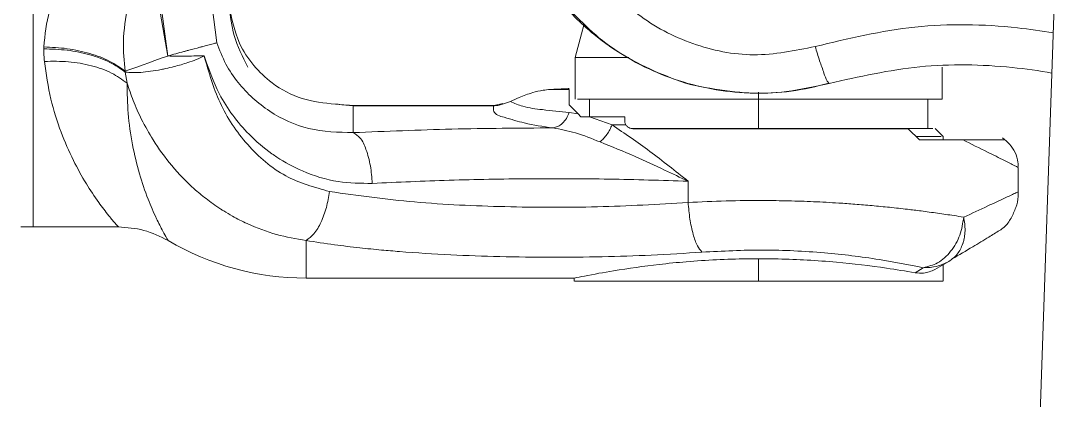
# Model space of a CAD drawing. Header units: feet. Extents: x -21 to 5170, y -254 to 1413.
# Drawn here: x 2323.378 to 2325.913, y 48.549 to 49.48 of the extents above; entities that cross this region are included whole.
import ezdxf

# ---------------------------------------------------------------- set-up
doc = ezdxf.new("R2010")
doc.units = ezdxf.units.FT
doc.header["$MEASUREMENT"] = 0
doc.layers.add('ATI CENTER SUPPORT', color=7, linetype='Continuous')

msp = doc.modelspace()

# ---------------------------------------------------------------- linework, layer by layer
at = {"layer": 'ATI CENTER SUPPORT', "color": 8, "linetype": 'Continuous', "lineweight": 15}
for p, q in [((2323.40857, 48.97429), (2323.40857, 50.90399)), ((2323.7178, 49.5146), (2323.73878, 49.39345)), ((2323.739, 49.39318), (2323.72307, 49.5146)), ((2323.84756, 49.5146), (2323.85912, 49.4259)), ((2325.91262, 49.5161), (2325.73082, 44.30911)), ((2324.79145, 49.4405), (2324.76395, 49.46363)), ((2323.43473, 49.4157), (2323.43473, 49.41091)), ((2324.73741, 49.28789), (2324.73741, 49.38957)), ((2323.63477, 49.35425), (2323.63477, 49.3563)), ((2323.63477, 49.35425), (2323.63907, 49.32714)), ((2325.63762, 49.3665), (2325.63762, 49.28789)), ((2325.36032, 49.32623), (2325.36032, 49.32623)), ((2324.67684, 49.31147), (2324.72304, 49.31147)), ((2324.72304, 49.31147), (2324.72304, 49.27339)), ((2325.18752, 49.30311), (2325.18752, 49.30445)), ((2325.18752, 49.21572), (2325.18752, 49.30252)), ((2324.19372, 49.27151), (2324.14994, 49.27549)), ((2324.15139, 49.27545), (2324.15362, 49.27539)), ((2324.19372, 49.27244), (2324.54062, 49.27244)), ((2324.19372, 49.20556), (2324.19372, 49.27151)), ((2324.53751, 49.27151), (2324.19372, 49.27151)), ((2324.53857, 49.27245), (2324.56063, 49.27682)), ((2324.55936, 49.27555), (2324.57887, 49.28169)), ((2324.72304, 49.27339), (2324.7449, 49.25152)), ((2324.77263, 49.24444), (2324.77263, 49.28789)), ((2325.6024, 49.28789), (2325.6024, 49.21572)), ((2324.7449, 49.25152), (2324.723, 49.2547)), ((2324.7449, 49.25153), (2324.75199, 49.24444)), ((2324.75199, 49.24444), (2324.85947, 49.24444)), ((2324.82826, 49.22475), (2324.77295, 49.24444)), ((2324.85947, 49.24444), (2324.85947, 49.23455)), ((2324.86214, 49.22475), (2324.82826, 49.22475)), ((2325.55426, 49.21526), (2324.87877, 49.21526)), ((2325.58176, 49.18776), (2325.55426, 49.21526)), ((2325.63996, 49.19642), (2325.63996, 49.18776)), ((2325.58176, 49.18776), (2325.79161, 49.18776)), ((2325.82432, 49.12027), (2325.82432, 49.06053)), ((2325.01472, 49.08658), (2325.01472, 49.03438)), ((2323.61773, 48.97429), (2323.37821, 48.97429)), ((2324.07794, 48.84885), (2324.07794, 48.9411)), ((2325.18752, 48.84116), (2325.18752, 48.89653)), ((2325.61969, 48.86998), (2325.65411, 48.88985)), ((2325.5711, 48.86209), (2325.5914, 48.87453)), ((2325.63996, 48.88098), (2325.63996, 48.84116)), ((2324.73507, 48.84885), (2324.07794, 48.84885)), ((2324.73507, 48.84116), (2324.73507, 48.84885))]:
    msp.add_line(p, q, dxfattribs=at)
at = {"layer": 'ATI CENTER SUPPORT', "color": 8, "linetype": 'Continuous', "lineweight": 15, "flags": 128}
for points in [[(2324.73741, 49.38957), (2324.75311, 49.44813), (2324.75868, 49.46894)], [(2323.73878, 49.39345), (2323.72293, 49.38779), (2323.70736, 49.38223), (2323.69236, 49.37687), (2323.6782, 49.37181), (2323.66514, 49.36715), (2323.65341, 49.36296), (2323.64322, 49.35932), (2323.63477, 49.3563)], [(2324.86975, 49.38957), (2324.80252, 49.38957), (2324.754, 49.38957), (2324.73741, 49.38957)], [(2325.18752, 49.28789), (2325.03853, 49.28789), (2324.90632, 49.28789), (2324.80585, 49.28789), (2324.7484, 49.28789), (2324.74317, 49.28789)], [(2325.18752, 49.28789), (2325.05017, 49.28789), (2324.92831, 49.28789), (2324.83569, 49.28789), (2324.78275, 49.28789), (2324.77794, 49.28789)], [(2325.26375, 49.21572), (2325.12587, 49.21572), (2325.00638, 49.21572), (2324.88635, 49.21572), (2324.87627, 49.21572)], [(2325.6149, 49.21572), (2325.61113, 49.21572), (2325.55735, 49.21572), (2325.46185, 49.21572), (2325.33544, 49.21572), (2325.26375, 49.21572)], [(2325.63513, 49.19642), (2325.62559, 49.19642), (2325.57309, 49.19642)], [(2325.62066, 49.21572), (2325.63031, 49.20607), (2325.63996, 49.19642)], [(2325.18752, 48.84116), (2325.16706, 48.84116), (2325.08865, 48.84116), (2325.0214, 48.84116), (2324.97287, 48.84116), (2324.95762, 48.84116)]]:
    msp.add_lwpolyline(points, dxfattribs=at)
at = {"layer": 'ATI CENTER SUPPORT', "color": 8, "linetype": 'Continuous', "lineweight": 15}
for centre, radius, start, end in [((2324.19372, 49.5146), 0.24216, 261.10947, 270.05826), ((2324.07794, 49.51461), 0.66575, 239.49935, 269.99979)]:
    msp.add_arc(centre, radius, start, end, dxfattribs=at)
for points, knots in [([(2323.43473, 49.4157), (2323.43785, 49.44557), (2323.44464, 49.51065), (2323.47586, 49.56831), (2323.49276, 49.59951)], [0, 0, 0, 0, 0.4588699, 1, 1, 1, 1]), ([(2325.32628, 49.41677), (2325.27618, 49.40661), (2325.17598, 49.38628), (2325.02356, 49.4175), (2324.88511, 49.48922), (2324.81757, 49.56711), (2324.78364, 49.60625)], [0, 0, 0, 0, 0.24880887, 0.49767922, 0.74761977, 1, 1, 1, 1]), ([(2325.36032, 49.32623), (2325.32952, 49.31896), (2325.26872, 49.3046), (2325.17529, 49.30038), (2325.08222, 49.30873), (2324.99254, 49.3306), (2324.90434, 49.36613), (2324.8375, 49.40547), (2324.78524, 49.44471), (2324.74564, 49.47945), (2324.71132, 49.51518), (2324.69142, 49.54), (2324.68458, 49.54854)], [0, 0, 0, 0, 0.1256128, 0.2480525, 0.3700062, 0.4963089, 0.6137158, 0.7471243, 0.8033646, 0.8734809, 0.9564796, 1, 1, 1, 1]), ([(2325.05556, 49.3165), (2325.05547, 49.31651), (2325.02363, 49.32077), (2324.96347, 49.3421), (2324.87912, 49.38019), (2324.7801, 49.44416), (2324.72253, 49.50884), (2324.68487, 49.55115)], [0, 0, 0, 0, 0.0005822, 0.2154324, 0.4226063, 0.6222846, 1, 1, 1, 1]), ([(2323.63477, 49.3563), (2323.63215, 49.38068), (2323.62647, 49.43368), (2323.63578, 49.48623), (2323.64081, 49.5146)], [0, 0, 0, 0, 0.46003257, 1, 1, 1, 1]), ([(2323.9349, 49.36641), (2323.92224, 49.39181), (2323.89883, 49.43876), (2323.89241, 49.49074), (2323.88947, 49.5146)], [0, 0, 0, 0, 0.5410332, 1, 1, 1, 1]), ([(2323.88985, 49.5146), (2323.89602, 49.48393), (2323.90651, 49.43179), (2323.94753, 49.3695), (2323.99828, 49.32109), (2324.06682, 49.28401), (2324.1222, 49.27833), (2324.14994, 49.27549)], [0, 0, 0, 0, 0.2410028, 0.4096177, 0.5701892, 0.7846719, 1, 1, 1, 1]), ([(2325.91032, 49.45015), (2325.88109, 49.45528), (2325.76829, 49.47098), (2325.57023, 49.47499), (2325.4074, 49.43613), (2325.32628, 49.41677)], [0.41133796, 0.41133796, 0.41133796, 0.41133796, 0.49999881, 0.75093154, 1, 1, 1, 1]), ([(2323.85912, 49.42589), (2323.85608, 49.42509), (2323.84863, 49.42311), (2323.8372, 49.42008), (2323.82632, 49.4172), (2323.81091, 49.41312), (2323.79677, 49.40937), (2323.7843, 49.40607), (2323.78029, 49.40501), (2323.76567, 49.40119), (2323.75195, 49.39729), (2323.73869, 49.39352)], [0, 0, 0, 0, 0.07576956, 0.18534734, 0.28440761, 0.3465769, 0.56879734, 0.63636475, 0.65697947, 0.66842816, 1, 1, 1, 1]), ([(2323.85912, 49.42589), (2323.86589, 49.40815), (2323.87912, 49.37343), (2323.91971, 49.31346), (2323.9859, 49.25392), (2324.0849, 49.20847), (2324.15692, 49.20654), (2324.19372, 49.20556)], [0, 0, 0, 0, 0.1321485, 0.2585501, 0.5015432, 0.745323, 1, 1, 1, 1]), ([(2323.43473, 49.4157), (2323.45398, 49.41484), (2323.49225, 49.41313), (2323.54681, 49.40099), (2323.59566, 49.3834), (2323.62242, 49.36485), (2323.63477, 49.3563)], [0, 0, 0, 0, 0.2719602, 0.5410212, 0.788217, 1, 1, 1, 1]), ([(2323.43473, 49.41091), (2323.43486, 49.40578), (2323.43512, 49.39557), (2323.43605, 49.3854), (2323.43651, 49.38032)], [0, 0, 0, 0, 0.5014289, 1, 1, 1, 1]), ([(2323.43473, 49.41091), (2323.45401, 49.41035), (2323.49229, 49.40925), (2323.54689, 49.39788), (2323.59572, 49.38092), (2323.62245, 49.36266), (2323.63477, 49.35425)], [0, 0, 0, 0, 0.2730923, 0.5423919, 0.7890435, 1, 1, 1, 1]), ([(2325.32628, 49.41677), (2325.3298, 49.40501), (2325.33638, 49.383), (2325.34682, 49.35516), (2325.35269, 49.33543), (2325.35875, 49.32812), (2325.36032, 49.32623)], [0, 0, 0, 0, 0.3785581, 0.708214, 0.9245213, 1, 1, 1, 1]), ([(2323.63907, 49.32714), (2323.62681, 49.33585), (2323.60018, 49.35474), (2323.55055, 49.37125), (2323.49495, 49.38121), (2323.45611, 49.38062), (2323.43651, 49.38032)], [0, 0, 0, 0, 0.2101091, 0.4560892, 0.7256444, 1, 1, 1, 1]), ([(2323.61773, 48.97428), (2323.61572, 48.97656), (2323.60787, 48.98544), (2323.59135, 49.00521), (2323.56653, 49.03779), (2323.53665, 49.08286), (2323.50499, 49.1401), (2323.47509, 49.20936), (2323.44942, 49.29038), (2323.44096, 49.34936), (2323.43651, 49.38032)], [0, 0, 0, 0, 0.0201622, 0.0787424, 0.1710807, 0.292077, 0.4376082, 0.6049116, 0.792531, 1, 1, 1, 1]), ([(2323.82815, 49.39346), (2323.82155, 49.39045), (2323.80852, 49.38453), (2323.78397, 49.3758), (2323.75902, 49.36844), (2323.73886, 49.36366), (2323.72829, 49.36142), (2323.72477, 49.36072), (2323.723, 49.36036)], [0, 0, 0, 0, 0.19678, 0.3884768, 0.706829, 0.9024952, 0.9510053, 1, 1, 1, 1]), ([(2323.73869, 49.39352), (2323.75488, 49.39345), (2323.78466, 49.39332), (2323.81444, 49.39362), (2323.82803, 49.39376)], [0, 0, 0, 0, 0.5435072, 1, 1, 1, 1]), ([(2324.24023, 49.08106), (2324.21228, 49.08138), (2324.15363, 49.08203), (2324.07406, 49.10671), (2324.0218, 49.13482), (2323.978, 49.1648), (2323.92459, 49.21076), (2323.86386, 49.29137), (2323.83918, 49.3619), (2323.82803, 49.39376)], [0, 0, 0, 0, 0.1497345, 0.3142247, 0.4415441, 0.4677317, 0.5996258, 0.8191518, 1, 1, 1, 1]), ([(2324.13536, 49.0612), (2324.09839, 49.07162), (2324.02233, 49.09306), (2323.92986, 49.17353), (2323.86149, 49.27605), (2323.83911, 49.35481), (2323.82803, 49.39376)], [0, 0, 0, 0, 0.2380513, 0.4898198, 0.7476705, 1, 1, 1, 1]), ([(2325.90688, 49.3517), (2325.87464, 49.35752), (2325.76689, 49.37232), (2325.58189, 49.37598), (2325.43413, 49.34281), (2325.36032, 49.32623)], [0.39033106, 0.39033106, 0.39033106, 0.39033106, 0.49884839, 0.74963791, 1, 1, 1, 1]), ([(2323.723, 49.36036), (2323.71424, 49.35878), (2323.69748, 49.35575), (2323.67359, 49.35329), (2323.65284, 49.35229), (2323.64032, 49.35365), (2323.63477, 49.35425)], [0, 0, 0, 0, 0.3005365, 0.5751168, 0.8115121, 1, 1, 1, 1]), ([(2324.07794, 48.9411), (2324.05367, 48.94531), (2324.00413, 48.95391), (2323.94424, 48.97664), (2323.90186, 48.99804), (2323.88062, 49.01059), (2323.86471, 49.02071), (2323.85015, 49.03058), (2323.83301, 49.04331), (2323.81765, 49.05568), (2323.78822, 49.08115), (2323.74745, 49.12343), (2323.70537, 49.18158), (2323.67516, 49.23583), (2323.65415, 49.28245), (2323.64393, 49.31276), (2323.63907, 49.32714)], [0, 0, 0, 0, 0.1194941, 0.2439475, 0.3094178, 0.3501465, 0.3638135, 0.4010595, 0.4356193, 0.4675456, 0.4968754, 0.6248058, 0.7518687, 0.8446194, 0.9262566, 1, 1, 1, 1]), ([(2323.74013, 48.94092), (2323.73905, 48.94276), (2323.73462, 48.95027), (2323.72463, 48.96794), (2323.70847, 48.9997), (2323.68823, 49.04639), (2323.66783, 49.10689), (2323.65112, 49.17718), (2323.64049, 49.25172), (2323.63954, 49.30237), (2323.63907, 49.32714)], [0, 0, 0, 0, 0.0157889, 0.0647709, 0.1507312, 0.2802293, 0.442346, 0.6240976, 0.8161387, 1, 1, 1, 1]), ([(2325.35943, 49.32653), (2325.32524, 49.31866), (2325.25772, 49.30311), (2325.15462, 49.30023), (2325.08822, 49.31114), (2325.05556, 49.3165)], [0, 0, 0, 0, 0.3426246, 0.6766867, 1, 1, 1, 1]), ([(2324.67684, 49.31147), (2324.67085, 49.31094), (2324.65626, 49.30965), (2324.63059, 49.30328), (2324.60381, 49.29381), (2324.58606, 49.28518), (2324.57886, 49.28169)], [0, 0, 0, 0, 0.1749991, 0.4258386, 0.767113, 1, 1, 1, 1]), ([(2324.72304, 49.31355), (2324.71937, 49.31339), (2324.70397, 49.3127), (2324.68857, 49.312), (2324.67684, 49.31147)], [0, 0, 0, 0, 0.2384034, 1, 1, 1, 1]), ([(2324.15646, 49.27531), (2324.15631, 49.27532), (2324.15511, 49.27535), (2324.15293, 49.2754), (2324.15091, 49.27546), (2324.14994, 49.27549)], [0, 0, 0, 0, 0.0666642, 0.5541538, 1, 1, 1, 1]), ([(2324.68303, 49.21721), (2324.65906, 49.22072), (2324.61786, 49.22675), (2324.5735, 49.24047), (2324.53632, 49.25104), (2324.53722, 49.26647), (2324.53751, 49.27151)], [0, 0, 0, 0, 0.43070336, 0.74021739, 0.91511974, 1, 1, 1, 1]), ([(2324.55936, 49.27555), (2324.5593, 49.27553), (2324.55579, 49.27412), (2324.54856, 49.272), (2324.54118, 49.27167), (2324.53751, 49.27151)], [0, 0, 0, 0, 0.0087433, 0.5083461, 1, 1, 1, 1]), ([(2324.55717, 49.27536), (2324.55741, 49.27538), (2324.55814, 49.27543), (2324.55887, 49.2755), (2324.55936, 49.27555)], [0, 0, 0, 0, 0.3310541, 1, 1, 1, 1]), ([(2324.723, 49.2547), (2324.70115, 49.2571), (2324.6632, 49.26127), (2324.61401, 49.26705), (2324.58891, 49.2775), (2324.57886, 49.28169)], [0, 0, 0, 0, 0.4485084, 0.779139, 1, 1, 1, 1]), ([(2325.63186, 49.28789), (2325.63283, 49.28789), (2325.64889, 49.28789), (2325.55097, 49.28789), (2325.50501, 49.28789), (2325.36825, 49.28789), (2325.26789, 49.28789), (2325.20335, 49.28789), (2325.18752, 49.28789)], [0, 0, 0, 0, 0.0060706, 0.1004722, 0.2962519, 0.5713825, 0.8948868, 1, 1, 1, 1]), ([(2325.59709, 49.28789), (2325.59799, 49.28789), (2325.61279, 49.28789), (2325.52252, 49.28789), (2325.48015, 49.28789), (2325.35408, 49.28789), (2325.26158, 49.28789), (2325.2021, 49.28789), (2325.18752, 49.28789)], [0, 0, 0, 0, 0.00607259, 0.10049258, 0.29630075, 0.57145666, 0.8949639, 1, 1, 1, 1]), ([(2324.68303, 49.21721), (2324.68717, 49.2181), (2324.69597, 49.22), (2324.70748, 49.22858), (2324.71709, 49.24031), (2324.72102, 49.24988), (2324.723, 49.25471)], [0, 0, 0, 0, 0.2187399, 0.463969, 0.7295361, 1, 1, 1, 1]), ([(2324.79869, 49.18285), (2324.80165, 49.18551), (2324.80789, 49.1911), (2324.81586, 49.2013), (2324.82297, 49.21257), (2324.82652, 49.22074), (2324.82826, 49.22475)], [0, 0, 0, 0, 0.2302613, 0.4846061, 0.7470085, 1, 1, 1, 1]), ([(2324.82826, 49.22475), (2324.85929, 49.20344), (2324.9231, 49.15961), (2324.98363, 49.11136), (2325.01472, 49.08658)], [0, 0, 0, 0, 0.486404, 1, 1, 1, 1]), ([(2324.85947, 49.23455), (2324.85965, 49.23241), (2324.85995, 49.22896), (2324.86154, 49.2259), (2324.86214, 49.22475)], [0, 0, 0, 0, 0.6225718, 1, 1, 1, 1]), ([(2324.86214, 49.22475), (2324.86346, 49.22297), (2324.86603, 49.21948), (2324.87197, 49.216), (2324.87642, 49.21551), (2324.87877, 49.21526)], [0, 0, 0, 0, 0.331564, 0.6478309, 1, 1, 1, 1]), ([(2324.19372, 49.20556), (2324.27425, 49.20894), (2324.43728, 49.21577), (2324.60045, 49.21673), (2324.68303, 49.21721)], [0, 0, 0, 0, 0.4939204, 1, 1, 1, 1]), ([(2324.24023, 49.08106), (2324.23913, 49.09557), (2324.23698, 49.12398), (2324.22673, 49.1614), (2324.21441, 49.19191), (2324.1995, 49.20175), (2324.19372, 49.20556)], [0, 0, 0, 0, 0.3152922, 0.6175838, 0.8518069, 1, 1, 1, 1]), ([(2324.79869, 49.18285), (2324.77876, 49.19097), (2324.74132, 49.20624), (2324.70161, 49.21371), (2324.68303, 49.21721)], [0, 0, 0, 0, 0.5322571, 1, 1, 1, 1]), ([(2325.01472, 49.08658), (2324.99547, 49.09571), (2324.95234, 49.11616), (2324.88088, 49.14955), (2324.82753, 49.17117), (2324.79869, 49.18285)], [0, 0, 0, 0, 0.2701529, 0.605397, 1, 1, 1, 1]), ([(2325.82432, 49.12027), (2325.82152, 49.12166), (2325.81024, 49.12729), (2325.78507, 49.13985), (2325.74274, 49.16094), (2325.70891, 49.17781), (2325.68897, 49.18776)], [0, 0, 0, 0, 0.0619258, 0.2500961, 0.55809, 1, 1, 1, 1]), ([(2325.78543, 49.19267), (2325.79162, 49.18785), (2325.80428, 49.17798), (2325.81711, 49.15714), (2325.82401, 49.13717), (2325.82364, 49.1246), (2325.82351, 49.12026)], [0, 0, 0, 0, 0.2736378, 0.5599622, 0.8481842, 1, 1, 1, 1]), ([(2325.01472, 49.08658), (2324.95022, 49.0886), (2324.82003, 49.09268), (2324.62462, 49.0931), (2324.4309, 49.08995), (2324.30302, 49.08399), (2324.24023, 49.08106)], [0, 0, 0, 0, 0.2498675, 0.5043252, 0.7566082, 1, 1, 1, 1]), ([(2324.07794, 48.9411), (2324.08454, 48.94615), (2324.10008, 48.95803), (2324.11591, 48.9872), (2324.12901, 49.02221), (2324.13324, 49.04817), (2324.13536, 49.0612)], [0, 0, 0, 0, 0.1807426, 0.4250966, 0.7114306, 1, 1, 1, 1]), ([(2324.13536, 49.0612), (2324.20471, 49.05161), (2324.34747, 49.03186), (2324.56707, 49.02288), (2324.79099, 49.0213), (2324.94056, 49.03004), (2325.01472, 49.03438)], [0, 0, 0, 0, 0.2381697, 0.490197, 0.7472647, 1, 1, 1, 1]), ([(2325.82362, 49.06052), (2325.82378, 49.05676), (2325.82436, 49.04368), (2325.81902, 49.02129), (2325.80718, 48.99585), (2325.79386, 48.97577), (2325.77334, 48.96271), (2325.74784, 48.94684), (2325.70904, 48.92361), (2325.67898, 48.90582), (2325.66212, 48.89585)], [0, 0, 0, 0, 0.04600709, 0.1601371, 0.27622184, 0.39131187, 0.44654825, 0.57214856, 0.76003664, 1, 1, 1, 1]), ([(2325.69046, 48.99848), (2325.71013, 49.0076), (2325.74355, 49.02309), (2325.7854, 49.04248), (2325.81034, 49.05407), (2325.82155, 49.05925), (2325.82432, 49.06053)], [0, 0, 0, 0, 0.4408064, 0.7489853, 0.9378731, 1, 1, 1, 1]), ([(2325.69046, 48.99848), (2325.68253, 48.99973), (2325.66123, 49.00312), (2325.62633, 49.00821), (2325.58837, 49.01331), (2325.54914, 49.01815), (2325.5091, 49.02255), (2325.4661, 49.02671), (2325.42447, 49.03019), (2325.37668, 49.03357), (2325.32227, 49.03647), (2325.26088, 49.03856), (2325.18935, 49.03955), (2325.10734, 49.03876), (2325.04569, 49.03585), (2325.01472, 49.03438)], [0, 0, 0, 0, 0.0355358, 0.095412, 0.1560479, 0.2050236, 0.2702964, 0.3342967, 0.3961514, 0.4551256, 0.5462968, 0.6372088, 0.726929, 0.8628135, 1, 1, 1, 1]), ([(2325.04875, 48.91264), (2325.04483, 48.91755), (2325.03462, 48.93035), (2325.02614, 48.95879), (2325.01822, 48.99432), (2325.01591, 49.02077), (2325.01472, 49.03438)], [0, 0, 0, 0, 0.1460969, 0.3802611, 0.6811846, 1, 1, 1, 1]), ([(2325.5914, 48.87453), (2325.6034, 48.87761), (2325.62945, 48.8843), (2325.66077, 48.91424), (2325.68337, 48.95347), (2325.68812, 48.98358), (2325.69046, 48.99848)], [0, 0, 0, 0, 0.21527812, 0.46732155, 0.73641763, 1, 1, 1, 1]), ([(2325.69046, 48.99848), (2325.69217, 48.98742), (2325.69473, 48.97091), (2325.69276, 48.9516), (2325.69083, 48.94232), (2325.68963, 48.93782), (2325.68896, 48.93562), (2325.68862, 48.93452), (2325.68844, 48.93398), (2325.68834, 48.93371), (2325.6883, 48.93357), (2325.68828, 48.9335), (2325.68826, 48.93346), (2325.68826, 48.93345), (2325.68826, 48.93344)], [0, 0, 0, 0, 0.5077779, 0.7577794, 0.8800618, 0.9403298, 0.9702507, 0.9851331, 0.9925764, 0.9962899, 0.9981345, 0.9993933, 0.9997812, 1, 1, 1, 1]), ([(2323.61773, 48.97428), (2323.63891, 48.97287), (2323.68193, 48.96998), (2323.72053, 48.95071), (2323.74013, 48.94092)], [0, 0, 0, 0, 0.4921361, 1, 1, 1, 1]), ([(2325.04875, 48.91264), (2325.00735, 48.90996), (2324.92586, 48.90468), (2324.80267, 48.90097), (2324.6788, 48.89973), (2324.55492, 48.90129), (2324.43076, 48.90569), (2324.33414, 48.9117), (2324.25991, 48.91804), (2324.20677, 48.9234), (2324.14499, 48.93073), (2324.10118, 48.9375), (2324.07794, 48.9411)], [0, 0, 0, 0, 0.1279145, 0.2517365, 0.3798827, 0.5098251, 0.6336529, 0.7628474, 0.8082458, 0.8633236, 0.9275049, 1, 1, 1, 1]), ([(2325.5914, 48.87453), (2325.55543, 48.88159), (2325.47514, 48.89736), (2325.34426, 48.91278), (2325.19898, 48.92034), (2325.09895, 48.91521), (2325.04875, 48.91264)], [0, 0, 0, 0, 0.2014775, 0.449661, 0.7238646, 1, 1, 1, 1]), ([(2325.68826, 48.93344), (2325.68444, 48.92434), (2325.67704, 48.90666), (2325.6616, 48.89534), (2325.65411, 48.88985)], [0, 0, 0, 0, 0.5146779, 1, 1, 1, 1]), ([(2324.73539, 48.84885), (2324.74367, 48.85055), (2324.77569, 48.85711), (2324.8449, 48.86961), (2324.92834, 48.88133), (2325.01267, 48.88966), (2325.08429, 48.89438), (2325.15934, 48.89672), (2325.25745, 48.8963), (2325.37204, 48.88976), (2325.48394, 48.87677), (2325.54787, 48.866), (2325.5711, 48.86209)], [0, 0, 0, 0, 0.0301682, 0.1165936, 0.2508207, 0.3306076, 0.4188579, 0.5068147, 0.5983859, 0.7687741, 0.9159578, 1, 1, 1, 1]), ([(2325.65411, 48.88985), (2325.64424, 48.88508), (2325.62443, 48.87551), (2325.60243, 48.87486), (2325.5914, 48.87453)], [0, 0, 0, 0, 0.4983436, 1, 1, 1, 1]), ([(2325.5711, 48.86209), (2325.57815, 48.86128), (2325.59495, 48.85934), (2325.6106, 48.86607), (2325.61969, 48.86998)], [0, 0, 0, 0, 0.419261, 1, 1, 1, 1]), ([(2325.18752, 48.84116), (2325.13749, 48.84116), (2325.04306, 48.84116), (2324.91654, 48.84116), (2324.81594, 48.84116), (2324.76583, 48.84116), (2324.72307, 48.84116), (2324.81937, 48.84116), (2324.86973, 48.84116), (2325.00531, 48.84116), (2325.10675, 48.84116), (2325.17161, 48.84116), (2325.18752, 48.84116)], [0, 0, 0, 0, 0.1666163, 0.3144504, 0.4268361, 0.4910976, 0.5, 0.5474794, 0.6459549, 0.7843576, 0.9470895, 1, 1, 1, 1]), ([(2324.9474, 48.84116), (2324.94705, 48.84116), (2324.94104, 48.84116), (2324.98318, 48.84116), (2325.00366, 48.84116), (2325.05833, 48.84116), (2325.11783, 48.84116), (2325.15875, 48.84116), (2325.18752, 48.84116)], [0, 0, 0, 0, 0.00407766, 0.07006846, 0.24090008, 0.4973065, 0.64660881, 1, 1, 1, 1]), ([(2325.27307, 48.84116), (2325.22124, 48.84116), (2325.15701, 48.84116), (2325.23212, 48.84116), (2325.27863, 48.84116), (2325.35432, 48.84116), (2325.38032, 48.84116), (2325.43485, 48.84116), (2325.42064, 48.84116), (2325.40317, 48.84116), (2325.36404, 48.84116), (2325.31791, 48.84116), (2325.28513, 48.84116), (2325.27307, 48.84116)], [0, 0, 0, 0, 0.178993, 0.2218085, 0.3858412, 0.5265666, 0.6280958, 0.678993, 0.6844693, 0.7079662, 0.7944972, 0.9243742, 1, 1, 1, 1]), ([(2325.63417, 48.84116), (2325.63515, 48.84116), (2325.65129, 48.84116), (2325.55287, 48.84116), (2325.50669, 48.84116), (2325.36921, 48.84116), (2325.26833, 48.84116), (2325.20344, 48.84116), (2325.18752, 48.84116)], [0, 0, 0, 0, 0.0060692, 0.1004427, 0.2962102, 0.5713284, 0.8948201, 1, 1, 1, 1])]:
    msp.add_open_spline(points, degree=3, knots=knots, dxfattribs=at)

doc.saveas('drawing.dxf')
